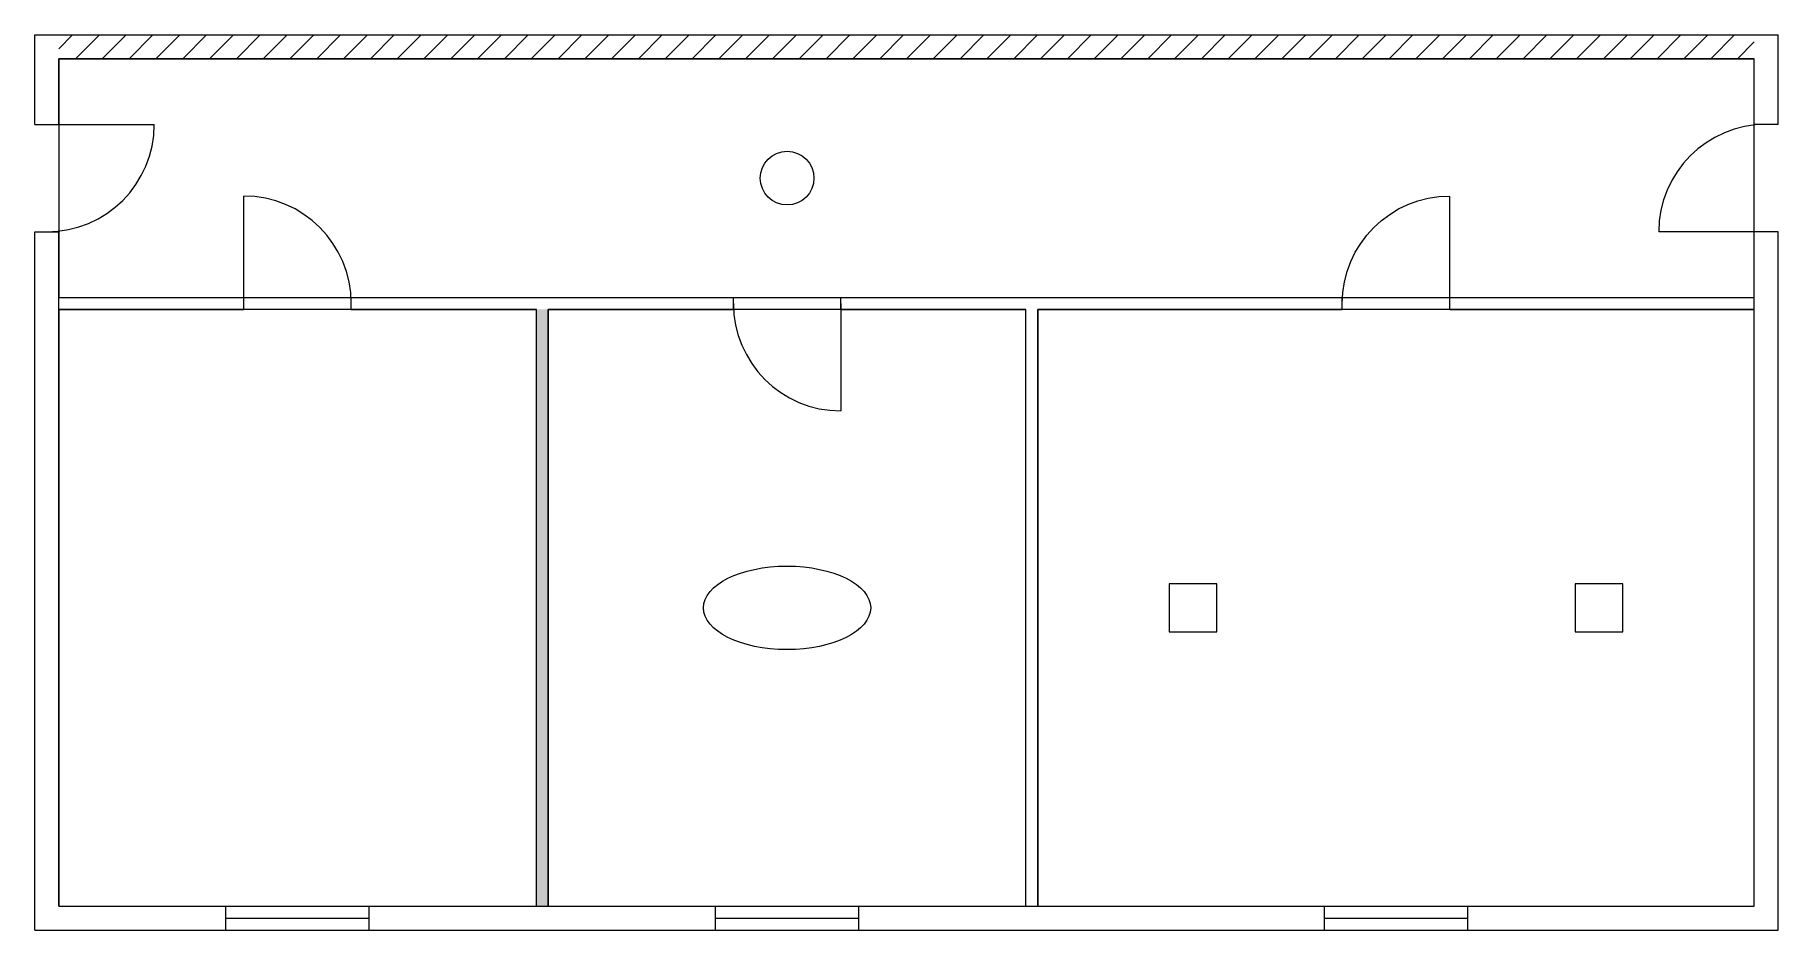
# Model space of a CAD drawing. Header units: millimetres. Extents: x -200 to 14400, y -200 to 7300.
import ezdxf

# ---------------------------------------------------------------- set-up
doc = ezdxf.new("R2010")
doc.units = ezdxf.units.MM
doc.layers.get('0').update_dxf_attribs({"lineweight": 0, "plot": 0})
doc.layers.get('Defpoints').update_dxf_attribs({"lineweight": 0})
for name, color, linetype, lineweight, plot in [('A-AREA', 6, 'Continuous', 0, False), ('A-DOOR', 2, 'Continuous', 0, False), ('A-FURN', 7, 'Continuous', 0, False), ('A-GLAZ', 3, 'Continuous', 0, False), ('A-HATCH', 3, 'Continuous', 0, False), ('A-WALL', 1, 'Continuous', 0, False), ('S-COLS', 4, 'Continuous', 0, False)]:
    doc.layers.add(name, color=color, linetype=linetype, lineweight=lineweight, plot=plot)

# ---------------------------------------------------------------- blocks, each defined once
blk = doc.blocks.new('DOOR-SGL-900')
blk.add_line((0, 0), (0, 900))
blk.add_arc((0, 0), 900, 0, 90)
blk = doc.blocks.new('WIN-1200')
for p, q in [((0, 200), (1200, 200)), ((0, 100), (1200, 100)), ((0, 0), (1200, 0))]:
    blk.add_line(p, q)

msp = doc.modelspace()

# ---------------------------------------------------------------- hatches: boundary and pattern name
at = {"layer": 'A-HATCH'}
h = msp.add_hatch(dxfattribs=at)
h.set_pattern_fill('ANSI31', scale=50)
h.paths.add_polyline_path([(0, 7100), (14200, 7100), (14200, 7300), (0, 7300)])
msp.add_hatch(color=8, dxfattribs=at).paths.add_polyline_path([(4000, 0), (4100, 0), (4100, 5000), (4000, 5000)])

# ---------------------------------------------------------------- linework, layer by layer
at = {"layer": 'A-AREA'}
for points in [[(0, 5100), (14200, 5100), (14200, 7100), (0, 7100)], [(0, 0), (4000, 0), (4000, 5000), (0, 5000)], [(4100, 0), (8100, 0), (8100, 5000), (4100, 5000)], [(8200, 0), (14200, 0), (14200, 5000), (8200, 5000)]]:
    msp.add_lwpolyline(points, close=True, dxfattribs=at)
at = {"layer": 'A-FURN'}
msp.add_ellipse((6100, 2500), major_axis=(700, 0), ratio=0.5, dxfattribs=at)
at = {"layer": 'A-WALL'}
for p, q in [((-200, 6550), (-200, 7300)), ((-200, 7300), (14400, 7300)), ((14400, 6550), (14400, 7300)), ((0, 6550), (0, 7100)), ((0, 7100), (14200, 7100)), ((14200, 6550), (14200, 7100)), ((-200, 6550), (0, 6550)), ((14400, 6550), (14200, 6550)), ((-200, -200), (-200, 5650)), ((-200, 5650), (0, 5650)), ((0, 0), (0, 5650)), ((14200, 0), (14200, 5650)), ((14400, 5650), (14200, 5650)), ((14400, -200), (14400, 5650)), ((0, 5100), (1550, 5100)), ((0, 5000), (1550, 5000)), ((1550, 5000), (1550, 5100)), ((2450, 5100), (5650, 5100)), ((2450, 5000), (2450, 5100)), ((2450, 5000), (4000, 5000)), ((4000, 0), (4000, 5000)), ((4100, 5000), (5650, 5000)), ((4100, 0), (4100, 5000)), ((5650, 5000), (5650, 5100)), ((6550, 5100), (10750, 5100)), ((6550, 5000), (6550, 5100)), ((6550, 5000), (8100, 5000)), ((8100, 0), (8100, 5000)), ((8200, 5000), (10750, 5000)), ((8200, 0), (8200, 5000)), ((10750, 5000), (10750, 5100)), ((11650, 5100), (14200, 5100)), ((11650, 5000), (11650, 5100)), ((11650, 5000), (14200, 5000)), ((0, 0), (1400, 0)), ((1400, -200), (1400, 0)), ((2600, 0), (5500, 0)), ((2600, -200), (2600, 0)), ((5500, -200), (5500, 0)), ((6700, 0), (10600, 0)), ((6700, -200), (6700, 0)), ((10600, -200), (10600, 0)), ((11800, 0), (14200, 0)), ((11800, -200), (11800, 0)), ((-200, -200), (1400, -200)), ((2600, -200), (5500, -200)), ((6700, -200), (10600, -200)), ((11800, -200), (14400, -200))]:
    msp.add_line(p, q, dxfattribs=at)
at = {"layer": 'Defpoints'}
for p in [(0, 0), (4000, 0), (14200, 0)]:
    msp.add_point(p, dxfattribs=at)
at = {"layer": 'S-COLS'}
for points in [[(9300, 2300), (9700, 2300), (9700, 2700), (9300, 2700)], [(12700, 2300), (13100, 2300), (13100, 2700), (12700, 2700)]]:
    msp.add_lwpolyline(points, close=True, dxfattribs=at)
msp.add_circle((6100, 6100), 225, dxfattribs=at)

# ---------------------------------------------------------------- block references
at = {"layer": 'A-DOOR'}
for p, rotation in [((-100, 6550), 270), ((14300, 5650), 90), ((6550, 5050), 180)]:
    msp.add_blockref('DOOR-SGL-900', p, dxfattribs=dict(at, rotation=rotation))
msp.add_blockref('DOOR-SGL-900', (1550, 5050), dxfattribs=at)
at = {"layer": 'A-DOOR', "xscale": -1}
msp.add_blockref('DOOR-SGL-900', (11650, 5050), dxfattribs=at)
at = {"layer": 'A-GLAZ'}
for p in [(1400, -200), (5500, -200), (10600, -200)]:
    msp.add_blockref('WIN-1200', p, dxfattribs=at)

doc.saveas('drawing.dxf')
